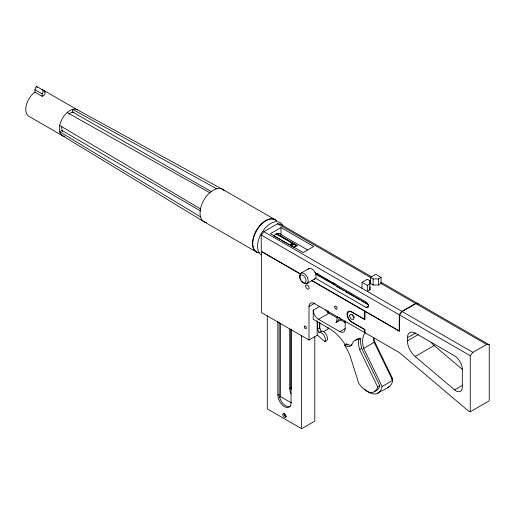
<?xml version="1.0" encoding="UTF-8"?>
<svg xmlns="http://www.w3.org/2000/svg" width="515" height="515" viewBox="0 0 515 515"><rect width="100%" height="100%" fill="white"/><g stroke="black" fill="none" stroke-linecap="round" stroke-linejoin="round"><path stroke-width="0.77" d="M267.298 315.83L267.291 408.897L301.603 428.712L314.8 421.09L314.794 336.849M291.052 329.182L291.046 402.807A9.328 5.388 60 0 1 284.447 406.612A9.328 5.388 60 0 1 277.849 395.185L277.855 321.56M290.434 406.316A9.328 5.388 60 0 1 283.244 403.818A9.328 5.388 60 0 1 279.169 394.426L279.175 322.403M301.603 428.712L301.603 335.638M362.039 282.272L367.317 279.227L369.957 280.784L369.931 283.817L367.317 285.323L362.039 282.272L362.039 288.368M367.317 285.323L367.317 291.419L369.931 289.906L369.957 286.874M275.042 219.641L222.519 189.314L77.34 109.811A14.929 8.62 -60 0 0 72.609 109.386L69.879 110.551L67.143 112.54A14.929 8.62 -60 0 0 59.682 125.473L59.322 128.834L59.682 131.782A14.929 8.62 -60 0 0 64.6 136.346M224.16 190.679A18.662 10.776 -60 0 0 216.603 188.786L213.191 190.241L209.772 192.732A18.662 10.776 -60 0 0 200.438 208.897L199.994 213.094L200.438 216.783A18.662 10.776 -60 0 0 206.592 222.486M374.186 391.265A16.486 9.515 60 0 0 375.931 390.885L378.628 388.716L379.8 385.735L361.723 348.462L361.06 345.649A25.834 14.916 60 0 1 360.519 338.677L358.408 339.894A25.834 14.916 60 0 0 358.949 346.865L359.612 349.679L377.688 386.958L376.517 389.932L373.819 392.108A16.486 9.515 60 0 1 360.011 385.059L358.614 382.986L350.239 356.38A37.518 21.662 60 0 0 345.578 346.672L344.619 345.14L346.73 343.923A10.583 6.109 60 0 0 352.093 344.992M407.436 337.743L407.706 335.529A11.195 6.463 60 0 1 415.354 333.173L454.41 355.723A11.195 6.463 60 0 1 462.328 369.435L462.328 387.274A8.89 5.131 60 0 1 454.616 389.894L415.148 356.509A14.098 8.143 60 0 1 407.436 340.84L407.436 337.743L415.579 333.038M365.386 332.394A22.847 13.19 60 0 0 363.622 348.404L382.098 386.501L380.469 390.988L377.283 393.55A19.48 11.246 60 0 1 364.588 389.243M392.166 379.684L392.469 378.422L374.392 341.149L373.729 338.336M373.324 337.988A22.847 13.19 60 0 0 374.18 342.314L392.655 380.405C391.973 388.284 382.4 389.488 377.283 393.55M34.943 89.726L36.308 86.288L43.485 90.434L44.85 92.294L44.85 94.728L42.121 96.311L34.943 92.166L34.943 89.726L42.121 93.872L42.121 96.311M42.121 93.872L43.485 90.434M300.76 274.019L261.221 251.191L261.221 235.04L263.86 231.686L277.585 223.761L280.224 224.07L371.785 276.928M311.858 280.424L399.254 330.881L399.254 314.729L401.893 311.375L415.618 303.457L418.257 303.76L380.797 282.136M399.518 314.884L402.157 311.536L415.882 303.612L418.521 303.914L489.25 344.754L489.25 400.825L470.247 411.794L467.607 410.268L399.518 352.672L364.942 332.709L364.942 329.51L351.745 321.894A5.974 3.451 60 0 1 347.522 314.581A5.974 3.451 60 0 1 351.745 312.142L364.942 319.757L364.942 311.375L399.518 331.338L399.518 314.884L470.247 355.723L470.247 411.794M470.247 355.723L472.886 352.369L486.611 344.445L489.25 344.754M293.421 247.625L295.269 246.164L297.116 245.488L297.116 246.009L288.258 240.898M34.943 92.166L33.572 93.157A14.929 8.62 -60 0 0 28.84 116.287L62.412 135.67L203.856 221.643L256.38 251.964M281.016 227.572L270.459 233.668L303.187 252.562L313.744 246.466L281.016 227.572L281.016 234.576L307.474 249.852M296.589 245.707L293.421 247.535M300.992 273.143L308.91 268.572M306.966 283.488L314.877 278.911M317.176 320.864L317.176 335.304L308.994 340.029L308.994 306.502L315.096 302.975M345.172 344.644A34.524 19.937 60 0 0 329.182 328.519L313.217 319.3L313.217 310.159L319.815 306.348M277.585 223.761L373.124 278.924L378.403 278.924L381.042 277.398L381.042 283.495L415.618 303.457M313.217 310.159A7.468 4.307 60 0 0 318.495 319.3L329.046 313.21L337.325 317.987M381.042 277.398L375.763 274.353L370.485 277.398L370.485 283.495L373.124 285.02L378.403 285.02L381.042 283.495M319.043 332.452L321.527 331.113A5.601 3.232 60 0 1 326.304 334.602A5.601 3.232 60 0 1 326.935 340.479L324.823 341.702A5.601 3.232 60 0 0 324.193 335.819A5.601 3.232 60 0 0 319.416 332.336L319.043 332.452L317.44 329.053L319.551 327.836L319.551 322.384M337.357 316.719A39.629 22.879 60 0 1 336.089 322.493L340.312 320.053A31.544 18.212 60 0 0 341.188 319.287M323.22 331.808L327.991 329.053L327.991 327.456M315.611 278.325L365.998 307.416L368.457 306M318.495 319.3L339.868 331.647L345.147 328.596L345.147 322.499A7.468 4.307 60 0 0 344.966 320.819M277.849 395.185L279.169 394.426M291.084 393.756A9.328 5.388 60 0 1 289.726 388.329L291.046 387.57L291.046 329.149M359.612 349.679L361.723 348.462M363.622 348.404L374.18 342.314M279.149 397.329L280.488 396.556L291.561 402.949M407.436 340.84L418.296 334.57M415.148 356.509L434.151 345.533L462.689 369.68M377.688 386.958L379.8 385.735M391.413 379.034L392.469 378.422M382.098 386.501L392.655 380.405M454.616 389.894L462.76 385.194M387.84 387.454L389.61 386.443M335.992 284.589L333.392 284.357L332.214 282.947L316.706 273.993M360.552 338.374L360.024 338.349A15.862 9.154 60 0 0 355.897 340.112M358.44 339.591L357.912 339.565A15.862 9.154 60 0 0 353.29 341.941L352.26 343.608A10.583 6.109 60 0 1 344.619 345.14M277.057 233.192L278.641 233.919M216.603 188.786L72.609 109.386L72.609 112.006L211.736 191.876M67.143 112.54L209.772 192.732M415.882 303.612L486.611 344.445M43.769 90.428L77.34 109.811M276.684 233.694L297.116 245.488M275.95 233.488L296.589 245.398M276.684 234.216L287.055 240.202M273.471 235.716L280.353 239.681M281.724 240.479L286.54 243.26M287.917 244.052L289.295 244.844M290.666 245.642L292.732 246.833M263.86 231.686L401.893 311.375M402.157 311.536L472.886 352.369M261.221 235.04L399.254 314.729M314.923 272.441L365.998 301.932A3.36 1.938 60 0 1 368.373 306.045A3.36 1.938 60 0 1 365.998 307.416M315.843 274.205L368.309 304.494M336.289 286.301L341.149 289.108M342.539 289.913L343.923 290.711M345.314 291.516L353.644 296.325M355.035 297.123L359.895 299.93M361.285 300.734L366.835 303.94M300.271 274.038L261.485 251.648L261.485 312.599L308.994 340.029M311.35 280.437L364.678 311.227L364.678 319.3L351.481 311.684A6.347 3.663 60 0 0 346.994 314.272A6.347 3.663 60 0 0 351.481 322.042L364.678 329.664L364.678 332.561L314.272 303.457A7.468 4.307 60 0 0 308.994 306.502M340.08 319.577L345.597 322.763M200.683 211.021L61.948 130.475L59.682 131.782L200.438 216.783M59.682 125.473L200.438 208.897M317.44 335.149L324.823 341.702M281.016 234.576L280.218 233.836A8.961 5.169 -60 0 0 274.096 235.471M36.308 86.288L37.215 87.531M346.73 343.923L347.374 344.947M319.551 327.836L321.154 331.229M378.403 278.924L378.403 285.02M373.124 278.924L373.124 285.02M369.957 280.784L369.931 289.906M327.991 310.7L327.991 313.094M319.815 322.551L319.815 328.969M317.44 322.042L317.44 329.053M289.726 329.111L289.726 388.329M280.488 323.375L280.488 397.187M41.586 89.752A14.929 8.62 -60 0 1 45.449 91.985M62.791 131.557A11.568 6.682 -60 0 1 61.768 126.188M68.81 113.989A11.568 6.682 -60 0 1 73.967 112.193M259.109 252.807A18.662 10.776 -60 0 1 255.788 231.48A18.662 10.776 -60 0 1 276.175 220.478M329.046 313.21A7.468 4.307 60 0 1 325.654 309.824M345.147 328.596A7.468 4.307 60 0 1 339.868 331.647M354.101 317.073A2.987 1.725 60 0 1 353.593 316.538M300.02 277.534A0.747 0.431 60 0 1 299.427 276.909L299.357 276.561A0.747 0.431 60 0 1 300.02 276.355M261.388 254.861A18.662 10.776 -60 0 1 263.39 230.257A18.662 10.776 -60 0 1 282.915 225.828M258.646 252.859A18.662 10.776 -60 0 1 256.341 231.1A18.662 10.776 -60 0 1 276.439 220.632M291.026 245.365A0.933 0.541 0 0 1 291.838 244.554A0.933 0.541 0 0 1 292.642 245.365M334.988 283.707A7.094 4.094 -60 0 1 333.154 282.651M339.72 317.652A31.544 18.212 60 0 1 336.089 322.493M286.031 416.442A2.24 1.294 60 0 1 284.499 413.255M317.948 273.581A2.987 1.725 60 0 1 317.176 274.025M299.897 277.218A5.974 3.451 60 0 1 303.979 273.439A5.974 3.451 60 0 1 308.054 281.93A5.974 3.451 60 0 1 301.867 281.319M300.992 280.038A5.974 3.451 60 0 1 300.322 278.641M308.24 269.191A5.974 3.451 60 0 1 314.877 272.017A5.974 3.451 60 0 1 314.008 279.182M286.179 416.77A2.24 1.294 60 0 1 284.235 413.41M291.271 389.668A9.328 5.388 60 0 1 291.046 387.57M292.803 245.114A1.12 0.644 0 0 1 292.127 245.417M291.548 245.417A1.12 0.644 0 0 1 290.756 244.625A1.12 0.644 0 0 1 292.127 244.168A1.12 0.644 0 0 1 292.919 244.96M354.101 317.382A2.987 1.725 60 0 1 352.608 314.794M434.151 345.533A14.098 8.143 60 0 1 431.074 342.275M305.691 286.005A2.427 1.403 60 0 0 308.266 289.211A2.427 1.403 60 0 0 308.266 285.78A2.427 1.403 60 0 0 305.691 286.005M334.724 306.966A1.68 0.972 60 0 0 336.507 309.18A1.68 0.972 60 0 0 336.507 306.805A1.68 0.972 60 0 0 334.724 306.966M304.243 326.768A1.494 0.863 60 0 0 305.826 328.737A1.494 0.863 60 0 0 305.826 326.626A1.494 0.863 60 0 0 304.243 326.768M299.756 277.096A4.481 2.588 60 0 0 304.507 283.005A4.481 2.588 60 0 0 304.507 276.671A4.481 2.588 60 0 0 299.756 277.096M282.864 414.614A2.24 1.294 60 0 0 285.239 417.568A2.24 1.294 60 0 0 285.239 414.401A2.24 1.294 60 0 0 282.864 414.614M291.278 245.043A1.12 0.644 0 0 0 292.958 244.483A1.12 0.644 0 0 0 291.278 243.923A1.12 0.644 0 0 0 291.278 245.043M349.634 315.798A2.987 1.725 60 0 0 352.801 319.738A2.987 1.725 60 0 0 352.801 315.515A2.987 1.725 60 0 0 349.634 315.798"/></g></svg>
